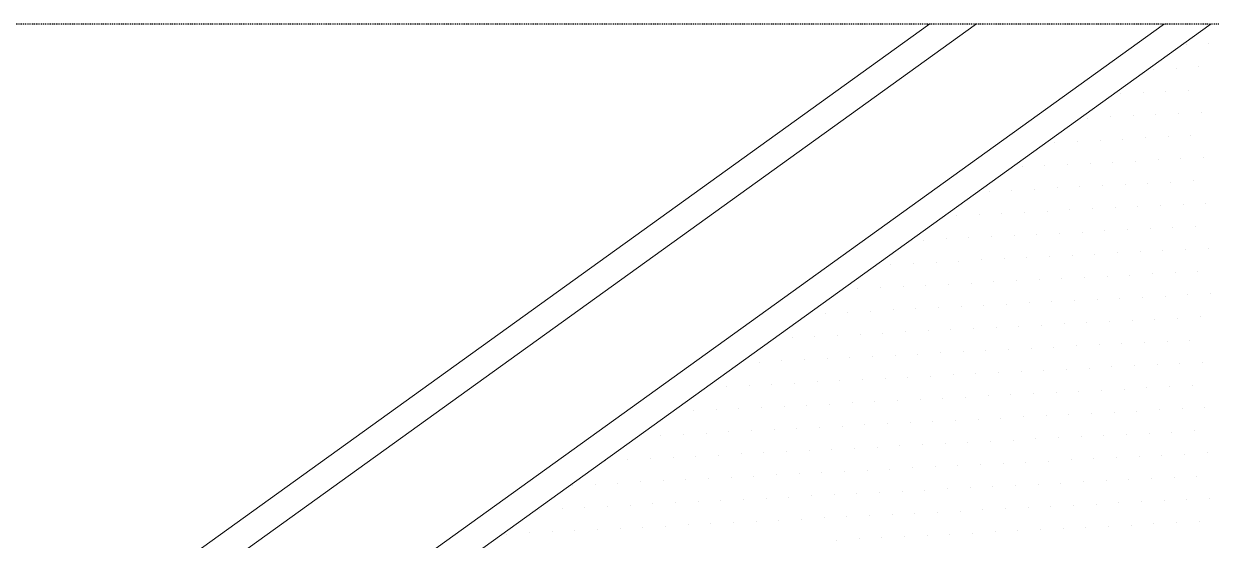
# Model space of a CAD drawing. Header units: centimetres. Extents: x -1487 to 7635, y -1892 to 2688.
# Drawn here: x 4031.5 to 4162.3, y 950 to 1006.9 of the extents above; entities that cross this region are included whole.
import ezdxf

# ---------------------------------------------------------------- set-up
doc = ezdxf.new("R2010")
doc.units = ezdxf.units.CM
doc.linetypes.add('ACAD_ISO10W100', pattern=[18, 12, -3, 0, -3])
doc.layers.add('AA pareti non sezionate', color=2, linetype='Continuous', lineweight=25)
doc.layers.add('AA- arredo', color=8, linetype='Continuous', lineweight=18)

msp = doc.modelspace()

# ---------------------------------------------------------------- linework, layer by layer
at = {"layer": 'AA pareti non sezionate', "linetype": 'ACAD_ISO10W100', "ltscale": 0.0009}
msp.add_line((3954.989, 1006.9256), (5170.7227, 1006.9256), dxfattribs=at)
at = {"layer": 'AA- arredo'}
for p, q in [((4131.2623, 1006.9256), (3913.2603, 850.0278)), ((4136.398, 1006.9256), (3917.4477, 849.3453)), ((4157.1229, 1006.9256), (4064.4068, 940.1971)), ((4162.2586, 1006.9256), (4068.5942, 939.5146))]:
    msp.add_line(p, q, dxfattribs=at)
at = {"layer": 'AA- arredo', "linetype": 'Continuous'}
for p, q in [((4159.5173, 1004.5982), (4159.5173, 1004.5982)), ((4162.0141, 1004.7255), (4162.0141, 1004.7255)), ((4158.3962, 1002.0379), (4158.3962, 1002.0379)), ((4160.8929, 1002.1651), (4160.8929, 1002.1651)), ((4155.8994, 1001.9107), (4155.8994, 1001.9107)), ((4154.7783, 999.3503), (4154.7783, 999.3503)), ((4157.275, 999.4775), (4157.275, 999.4775)), ((4159.7718, 999.6047), (4159.7718, 999.6047)), ((4152.2815, 999.2231), (4152.2815, 999.2231)), ((4153.6571, 996.7899), (4153.6571, 996.7899)), ((4156.1539, 996.9171), (4156.1539, 996.9171)), ((4158.6506, 997.0444), (4158.6506, 997.0444)), ((4161.1474, 997.1716), (4161.1474, 997.1716)), ((4148.6636, 996.5355), (4148.6636, 996.5355)), ((4151.1603, 996.6627), (4151.1603, 996.6627)), ((4150.0392, 994.1023), (4150.0392, 994.1023)), ((4152.5359, 994.2295), (4152.5359, 994.2295)), ((4155.0327, 994.3568), (4155.0327, 994.3568)), ((4157.5295, 994.484), (4157.5295, 994.484)), ((4160.0262, 994.6112), (4160.0262, 994.6112)), ((4145.0457, 993.8479), (4145.0457, 993.8479)), ((4147.5424, 993.9751), (4147.5424, 993.9751)), ((4148.918, 991.5419), (4148.918, 991.5419)), ((4151.4148, 991.6692), (4151.4148, 991.6692)), ((4153.9115, 991.7964), (4153.9115, 991.7964)), ((4156.4083, 991.9236), (4156.4083, 991.9236)), ((4158.9051, 992.0508), (4158.9051, 992.0508)), ((4161.4018, 992.1781), (4161.4018, 992.1781)), ((4141.4277, 991.1603), (4141.4277, 991.1603)), ((4143.9245, 991.2875), (4143.9245, 991.2875)), ((4146.4213, 991.4147), (4146.4213, 991.4147)), ((4145.3001, 988.8544), (4145.3001, 988.8544)), ((4147.7969, 988.9816), (4147.7969, 988.9816)), ((4150.2936, 989.1088), (4150.2936, 989.1088)), ((4152.7904, 989.236), (4152.7904, 989.236)), ((4155.2871, 989.3632), (4155.2871, 989.3632)), ((4157.7839, 989.4905), (4157.7839, 989.4905)), ((4160.2807, 989.6177), (4160.2807, 989.6177)), ((4137.8098, 988.4727), (4137.8098, 988.4727)), ((4140.3066, 988.5999), (4140.3066, 988.5999)), ((4142.8033, 988.7271), (4142.8033, 988.7271)), ((4144.1789, 986.294), (4144.1789, 986.294)), ((4146.6757, 986.4212), (4146.6757, 986.4212)), ((4149.1725, 986.5484), (4149.1725, 986.5484)), ((4151.6692, 986.6756), (4151.6692, 986.6756)), ((4154.166, 986.8029), (4154.166, 986.8029)), ((4156.6627, 986.9301), (4156.6627, 986.9301)), ((4159.1595, 987.0573), (4159.1595, 987.0573)), ((4161.6563, 987.1845), (4161.6563, 987.1845)), ((4134.1919, 985.7851), (4134.1919, 985.7851)), ((4136.6887, 985.9123), (4136.6887, 985.9123)), ((4139.1854, 986.0395), (4139.1854, 986.0395)), ((4141.6822, 986.1668), (4141.6822, 986.1668)), ((4143.0578, 983.7336), (4143.0578, 983.7336)), ((4145.5545, 983.8608), (4145.5545, 983.8608)), ((4148.0513, 983.9881), (4148.0513, 983.9881)), ((4150.5481, 984.1153), (4150.5481, 984.1153)), ((4153.0448, 984.2425), (4153.0448, 984.2425)), ((4155.5416, 984.3697), (4155.5416, 984.3697)), ((4158.0383, 984.4969), (4158.0383, 984.4969)), ((4160.5351, 984.6242), (4160.5351, 984.6242)), ((4130.574, 983.0975), (4130.574, 983.0975)), ((4133.0707, 983.2247), (4133.0707, 983.2247)), ((4135.5675, 983.352), (4135.5675, 983.352)), ((4138.0643, 983.4792), (4138.0643, 983.4792)), ((4140.561, 983.6064), (4140.561, 983.6064)), ((4139.4399, 981.046), (4139.4399, 981.046)), ((4141.9366, 981.1732), (4141.9366, 981.1732)), ((4144.4334, 981.3005), (4144.4334, 981.3005)), ((4146.9301, 981.4277), (4146.9301, 981.4277)), ((4149.4269, 981.5549), (4149.4269, 981.5549)), ((4151.9237, 981.6821), (4151.9237, 981.6821)), ((4154.4204, 981.8093), (4154.4204, 981.8093)), ((4156.9172, 981.9366), (4156.9172, 981.9366)), ((4159.4139, 982.0638), (4159.4139, 982.0638)), ((4161.9107, 982.191), (4161.9107, 982.191)), ((4126.9561, 980.4099), (4126.9561, 980.4099)), ((4129.4528, 980.5371), (4129.4528, 980.5371)), ((4131.9496, 980.6644), (4131.9496, 980.6644)), ((4134.4463, 980.7916), (4134.4463, 980.7916)), ((4136.9431, 980.9188), (4136.9431, 980.9188)), ((4138.3187, 978.4856), (4138.3187, 978.4856)), ((4140.8155, 978.6129), (4140.8155, 978.6129)), ((4143.3122, 978.7401), (4143.3122, 978.7401)), ((4145.809, 978.8673), (4145.809, 978.8673)), ((4148.3057, 978.9945), (4148.3057, 978.9945)), ((4150.8025, 979.1218), (4150.8025, 979.1218)), ((4153.2993, 979.249), (4153.2993, 979.249)), ((4155.796, 979.3762), (4155.796, 979.3762)), ((4158.2928, 979.5034), (4158.2928, 979.5034)), ((4160.7895, 979.6306), (4160.7895, 979.6306)), ((4123.3381, 977.7223), (4123.3381, 977.7223)), ((4125.8349, 977.8495), (4125.8349, 977.8495)), ((4128.3317, 977.9768), (4128.3317, 977.9768)), ((4130.8284, 978.104), (4130.8284, 978.104)), ((4133.3252, 978.2312), (4133.3252, 978.2312)), ((4135.8219, 978.3584), (4135.8219, 978.3584)), ((4162.1651, 977.1975), (4162.1651, 977.1975)), ((4134.7008, 975.7981), (4134.7008, 975.7981)), ((4137.1975, 975.9253), (4137.1975, 975.9253)), ((4139.6943, 976.0525), (4139.6943, 976.0525)), ((4142.1911, 976.1797), (4142.1911, 976.1797)), ((4144.6878, 976.3069), (4144.6878, 976.3069)), ((4147.1846, 976.4342), (4147.1846, 976.4342)), ((4149.6813, 976.5614), (4149.6813, 976.5614)), ((4152.1781, 976.6886), (4152.1781, 976.6886)), ((4154.6749, 976.8158), (4154.6749, 976.8158)), ((4157.1716, 976.943), (4157.1716, 976.943)), ((4159.6684, 977.0703), (4159.6684, 977.0703)), ((4119.7202, 975.0347), (4119.7202, 975.0347)), ((4122.217, 975.162), (4122.217, 975.162)), ((4124.7137, 975.2892), (4124.7137, 975.2892)), ((4127.2105, 975.4164), (4127.2105, 975.4164)), ((4129.7073, 975.5436), (4129.7073, 975.5436)), ((4132.204, 975.6708), (4132.204, 975.6708)), ((4158.5472, 974.5099), (4158.5472, 974.5099)), ((4161.044, 974.6371), (4161.044, 974.6371)), ((4133.5796, 973.2377), (4133.5796, 973.2377)), ((4136.0764, 973.3649), (4136.0764, 973.3649)), ((4138.5731, 973.4921), (4138.5731, 973.4921)), ((4141.0699, 973.6193), (4141.0699, 973.6193)), ((4143.5667, 973.7466), (4143.5667, 973.7466)), ((4146.0634, 973.8738), (4146.0634, 973.8738)), ((4148.5602, 974.001), (4148.5602, 974.001)), ((4151.0569, 974.1282), (4151.0569, 974.1282)), ((4153.5537, 974.2555), (4153.5537, 974.2555)), ((4156.0505, 974.3827), (4156.0505, 974.3827)), ((4116.1023, 972.3471), (4116.1023, 972.3471)), ((4118.5991, 972.4744), (4118.5991, 972.4744)), ((4121.0958, 972.6016), (4121.0958, 972.6016)), ((4123.5926, 972.7288), (4123.5926, 972.7288)), ((4126.0893, 972.856), (4126.0893, 972.856)), ((4128.5861, 972.9832), (4128.5861, 972.9832)), ((4131.0829, 973.1105), (4131.0829, 973.1105)), ((4157.4261, 971.9495), (4157.4261, 971.9495)), ((4159.9228, 972.0767), (4159.9228, 972.0767)), ((4129.9617, 970.5501), (4129.9617, 970.5501)), ((4132.4585, 970.6773), (4132.4585, 970.6773)), ((4134.9552, 970.8045), (4134.9552, 970.8045)), ((4137.452, 970.9318), (4137.452, 970.9318)), ((4139.9487, 971.059), (4139.9487, 971.059)), ((4142.4455, 971.1862), (4142.4455, 971.1862)), ((4144.9423, 971.3134), (4144.9423, 971.3134)), ((4147.439, 971.4406), (4147.439, 971.4406)), ((4149.9358, 971.5679), (4149.9358, 971.5679)), ((4152.4325, 971.6951), (4152.4325, 971.6951)), ((4154.9293, 971.8223), (4154.9293, 971.8223)), ((4112.4844, 969.6595), (4112.4844, 969.6595)), ((4114.9811, 969.7868), (4114.9811, 969.7868)), ((4117.4779, 969.914), (4117.4779, 969.914)), ((4119.9747, 970.0412), (4119.9747, 970.0412)), ((4122.4714, 970.1684), (4122.4714, 970.1684)), ((4124.9682, 970.2957), (4124.9682, 970.2957)), ((4127.4649, 970.4229), (4127.4649, 970.4229)), ((4153.8081, 969.2619), (4153.8081, 969.2619)), ((4156.3049, 969.3892), (4156.3049, 969.3892)), ((4158.8017, 969.5164), (4158.8017, 969.5164)), ((4161.2984, 969.6436), (4161.2984, 969.6436)), ((4128.8405, 967.9897), (4128.8405, 967.9897)), ((4131.3373, 968.1169), (4131.3373, 968.1169)), ((4133.8341, 968.2442), (4133.8341, 968.2442)), ((4136.3308, 968.3714), (4136.3308, 968.3714)), ((4138.8276, 968.4986), (4138.8276, 968.4986)), ((4141.3243, 968.6258), (4141.3243, 968.6258)), ((4143.8211, 968.753), (4143.8211, 968.753)), ((4146.3179, 968.8803), (4146.3179, 968.8803)), ((4148.8146, 969.0075), (4148.8146, 969.0075)), ((4151.3114, 969.1347), (4151.3114, 969.1347)), ((4108.8665, 966.972), (4108.8665, 966.972)), ((4111.3632, 967.0992), (4111.3632, 967.0992)), ((4113.86, 967.2264), (4113.86, 967.2264)), ((4116.3567, 967.3536), (4116.3567, 967.3536)), ((4118.8535, 967.4808), (4118.8535, 967.4808)), ((4121.3503, 967.6081), (4121.3503, 967.6081)), ((4123.847, 967.7353), (4123.847, 967.7353)), ((4126.3438, 967.8625), (4126.3438, 967.8625)), ((4152.687, 966.7016), (4152.687, 966.7016)), ((4155.1837, 966.8288), (4155.1837, 966.8288)), ((4157.6805, 966.956), (4157.6805, 966.956)), ((4160.1773, 967.0832), (4160.1773, 967.0832)), ((4127.7194, 965.4294), (4127.7194, 965.4294)), ((4130.2161, 965.5566), (4130.2161, 965.5566)), ((4132.7129, 965.6838), (4132.7129, 965.6838)), ((4135.2097, 965.811), (4135.2097, 965.811)), ((4137.7064, 965.9382), (4137.7064, 965.9382)), ((4140.2032, 966.0655), (4140.2032, 966.0655)), ((4142.6999, 966.1927), (4142.6999, 966.1927)), ((4145.1967, 966.3199), (4145.1967, 966.3199)), ((4147.6935, 966.4471), (4147.6935, 966.4471)), ((4150.1902, 966.5743), (4150.1902, 966.5743)), ((4105.2485, 964.2844), (4105.2485, 964.2844)), ((4107.7453, 964.4116), (4107.7453, 964.4116)), ((4110.2421, 964.5388), (4110.2421, 964.5388)), ((4112.7388, 964.666), (4112.7388, 964.666)), ((4115.2356, 964.7932), (4115.2356, 964.7932)), ((4117.7323, 964.9205), (4117.7323, 964.9205)), ((4120.2291, 965.0477), (4120.2291, 965.0477)), ((4122.7259, 965.1749), (4122.7259, 965.1749)), ((4125.2226, 965.3021), (4125.2226, 965.3021)), ((4149.0691, 964.014), (4149.0691, 964.014)), ((4151.5658, 964.1412), (4151.5658, 964.1412)), ((4154.0626, 964.2684), (4154.0626, 964.2684)), ((4156.5593, 964.3956), (4156.5593, 964.3956)), ((4159.0561, 964.5228), (4159.0561, 964.5228)), ((4161.5529, 964.6501), (4161.5529, 964.6501)), ((4124.1015, 962.7418), (4124.1015, 962.7418)), ((4126.5982, 962.869), (4126.5982, 962.869)), ((4129.095, 962.9962), (4129.095, 962.9962)), ((4131.5917, 963.1234), (4131.5917, 963.1234)), ((4134.0885, 963.2506), (4134.0885, 963.2506)), ((4136.5853, 963.3779), (4136.5853, 963.3779)), ((4139.082, 963.5051), (4139.082, 963.5051)), ((4141.5788, 963.6323), (4141.5788, 963.6323)), ((4144.0755, 963.7595), (4144.0755, 963.7595)), ((4146.5723, 963.8867), (4146.5723, 963.8867)), ((4099.1338, 961.4696), (4099.1338, 961.4696)), ((4101.6306, 961.5968), (4101.6306, 961.5968)), ((4104.1274, 961.724), (4104.1274, 961.724)), ((4106.6241, 961.8512), (4106.6241, 961.8512)), ((4109.1209, 961.9784), (4109.1209, 961.9784)), ((4111.6177, 962.1057), (4111.6177, 962.1057)), ((4114.1144, 962.2329), (4114.1144, 962.2329)), ((4116.6112, 962.3601), (4116.6112, 962.3601)), ((4119.1079, 962.4873), (4119.1079, 962.4873)), ((4121.6047, 962.6145), (4121.6047, 962.6145)), ((4147.9479, 961.4536), (4147.9479, 961.4536)), ((4150.4447, 961.5808), (4150.4447, 961.5808)), ((4152.9414, 961.708), (4152.9414, 961.708)), ((4155.4382, 961.8353), (4155.4382, 961.8353)), ((4157.9349, 961.9625), (4157.9349, 961.9625)), ((4160.4317, 962.0897), (4160.4317, 962.0897)), ((4122.9803, 960.1814), (4122.9803, 960.1814)), ((4125.4771, 960.3086), (4125.4771, 960.3086)), ((4127.9738, 960.4358), (4127.9738, 960.4358)), ((4130.4706, 960.5631), (4130.4706, 960.5631)), ((4132.9673, 960.6903), (4132.9673, 960.6903)), ((4135.4641, 960.8175), (4135.4641, 960.8175)), ((4137.9609, 960.9447), (4137.9609, 960.9447)), ((4140.4576, 961.0719), (4140.4576, 961.0719)), ((4142.9544, 961.1992), (4142.9544, 961.1992)), ((4145.4511, 961.3264), (4145.4511, 961.3264)), ((4095.5159, 958.782), (4095.5159, 958.782)), ((4098.0127, 958.9092), (4098.0127, 958.9092)), ((4100.5094, 959.0364), (4100.5094, 959.0364)), ((4103.0062, 959.1636), (4103.0062, 959.1636)), ((4105.503, 959.2908), (4105.503, 959.2908)), ((4107.9997, 959.4181), (4107.9997, 959.4181)), ((4110.4965, 959.5453), (4110.4965, 959.5453)), ((4112.9933, 959.6725), (4112.9933, 959.6725)), ((4115.49, 959.7997), (4115.49, 959.7997)), ((4117.9868, 959.9269), (4117.9868, 959.9269)), ((4120.4835, 960.0542), (4120.4835, 960.0542)), ((4146.8267, 958.8932), (4146.8267, 958.8932)), ((4149.3235, 959.0204), (4149.3235, 959.0204)), ((4151.8203, 959.1477), (4151.8203, 959.1477)), ((4154.317, 959.2749), (4154.317, 959.2749)), ((4156.8138, 959.4021), (4156.8138, 959.4021)), ((4159.3106, 959.5293), (4159.3106, 959.5293)), ((4161.8073, 959.6565), (4161.8073, 959.6565)), ((4119.3624, 957.4938), (4119.3624, 957.4938)), ((4121.8591, 957.621), (4121.8591, 957.621)), ((4124.3559, 957.7482), (4124.3559, 957.7482)), ((4126.8527, 957.8755), (4126.8527, 957.8755)), ((4129.3494, 958.0027), (4129.3494, 958.0027)), ((4131.8462, 958.1299), (4131.8462, 958.1299)), ((4134.3429, 958.2571), (4134.3429, 958.2571)), ((4136.8397, 958.3843), (4136.8397, 958.3843)), ((4139.3365, 958.5116), (4139.3365, 958.5116)), ((4141.8332, 958.6388), (4141.8332, 958.6388)), ((4144.33, 958.766), (4144.33, 958.766)), ((4094.3948, 956.2216), (4094.3948, 956.2216)), ((4096.8915, 956.3488), (4096.8915, 956.3488)), ((4099.3883, 956.476), (4099.3883, 956.476)), ((4101.8851, 956.6033), (4101.8851, 956.6033)), ((4104.3818, 956.7305), (4104.3818, 956.7305)), ((4106.8786, 956.8577), (4106.8786, 956.8577)), ((4109.3753, 956.9849), (4109.3753, 956.9849)), ((4111.8721, 957.1121), (4111.8721, 957.1121)), ((4114.3689, 957.2394), (4114.3689, 957.2394)), ((4116.8656, 957.3666), (4116.8656, 957.3666)), ((4143.2088, 956.2056), (4143.2088, 956.2056)), ((4145.7056, 956.3329), (4145.7056, 956.3329)), ((4148.2023, 956.4601), (4148.2023, 956.4601)), ((4150.6991, 956.5873), (4150.6991, 956.5873)), ((4153.1959, 956.7145), (4153.1959, 956.7145)), ((4155.6926, 956.8417), (4155.6926, 956.8417)), ((4158.1894, 956.969), (4158.1894, 956.969)), ((4160.6862, 957.0962), (4160.6862, 957.0962)), ((4091.898, 956.0944), (4091.898, 956.0944)), ((4118.2412, 954.9334), (4118.2412, 954.9334)), ((4120.738, 955.0606), (4120.738, 955.0606)), ((4123.2347, 955.1879), (4123.2347, 955.1879)), ((4125.7315, 955.3151), (4125.7315, 955.3151)), ((4128.2283, 955.4423), (4128.2283, 955.4423)), ((4130.725, 955.5695), (4130.725, 955.5695)), ((4133.2218, 955.6967), (4133.2218, 955.6967)), ((4135.7185, 955.824), (4135.7185, 955.824)), ((4138.2153, 955.9512), (4138.2153, 955.9512)), ((4140.7121, 956.0784), (4140.7121, 956.0784)), ((4093.2736, 953.6612), (4093.2736, 953.6612)), ((4095.7704, 953.7884), (4095.7704, 953.7884)), ((4098.2671, 953.9157), (4098.2671, 953.9157)), ((4100.7639, 954.0429), (4100.7639, 954.0429)), ((4103.2607, 954.1701), (4103.2607, 954.1701)), ((4105.7574, 954.2973), (4105.7574, 954.2973)), ((4108.2542, 954.4245), (4108.2542, 954.4245)), ((4110.7509, 954.5518), (4110.7509, 954.5518)), ((4113.2477, 954.679), (4113.2477, 954.679)), ((4115.7445, 954.8062), (4115.7445, 954.8062)), ((4142.0877, 953.6453), (4142.0877, 953.6453)), ((4144.5844, 953.7725), (4144.5844, 953.7725)), ((4147.0812, 953.8997), (4147.0812, 953.8997)), ((4149.5779, 954.0269), (4149.5779, 954.0269)), ((4152.0747, 954.1541), (4152.0747, 954.1541)), ((4154.5715, 954.2814), (4154.5715, 954.2814)), ((4157.0682, 954.4086), (4157.0682, 954.4086)), ((4159.565, 954.5358), (4159.565, 954.5358)), ((4162.0618, 954.663), (4162.0618, 954.663)), ((4088.2801, 953.4068), (4088.2801, 953.4068)), ((4090.7768, 953.534), (4090.7768, 953.534)), ((4114.6233, 952.2458), (4114.6233, 952.2458)), ((4117.1201, 952.3731), (4117.1201, 952.3731)), ((4119.6168, 952.5003), (4119.6168, 952.5003)), ((4122.1136, 952.6275), (4122.1136, 952.6275)), ((4124.6103, 952.7547), (4124.6103, 952.7547)), ((4127.1071, 952.8819), (4127.1071, 952.8819)), ((4129.6039, 953.0092), (4129.6039, 953.0092)), ((4132.1006, 953.1364), (4132.1006, 953.1364)), ((4134.5974, 953.2636), (4134.5974, 953.2636)), ((4137.0941, 953.3908), (4137.0941, 953.3908)), ((4139.5909, 953.518), (4139.5909, 953.518)), ((4089.6557, 950.9736), (4089.6557, 950.9736)), ((4092.1524, 951.1008), (4092.1524, 951.1008)), ((4094.6492, 951.2281), (4094.6492, 951.2281)), ((4097.146, 951.3553), (4097.146, 951.3553)), ((4099.6427, 951.4825), (4099.6427, 951.4825)), ((4102.1395, 951.6097), (4102.1395, 951.6097)), ((4104.6363, 951.737), (4104.6363, 951.737)), ((4107.133, 951.8642), (4107.133, 951.8642)), ((4109.6298, 951.9914), (4109.6298, 951.9914)), ((4112.1265, 952.1186), (4112.1265, 952.1186)), ((4138.4697, 950.9577), (4138.4697, 950.9577)), ((4140.9665, 951.0849), (4140.9665, 951.0849)), ((4143.4633, 951.2121), (4143.4633, 951.2121)), ((4145.96, 951.3393), (4145.96, 951.3393)), ((4148.4568, 951.4666), (4148.4568, 951.4666)), ((4150.9535, 951.5938), (4150.9535, 951.5938)), ((4153.4503, 951.721), (4153.4503, 951.721)), ((4155.9471, 951.8482), (4155.9471, 951.8482)), ((4158.4438, 951.9754), (4158.4438, 951.9754)), ((4160.9406, 952.1027), (4160.9406, 952.1027)), ((4084.6622, 950.7192), (4084.6622, 950.7192)), ((4087.1589, 950.8464), (4087.1589, 950.8464)), ((4120.9924, 950.0671), (4120.9924, 950.0671)), ((4123.4892, 950.1943), (4123.4892, 950.1943)), ((4125.9859, 950.3216), (4125.9859, 950.3216)), ((4128.4827, 950.4488), (4128.4827, 950.4488)), ((4130.9795, 950.576), (4130.9795, 950.576)), ((4133.4762, 950.7032), (4133.4762, 950.7032)), ((4135.973, 950.8304), (4135.973, 950.8304))]:
    msp.add_line(p, q, dxfattribs=at)

doc.saveas('drawing.dxf')
